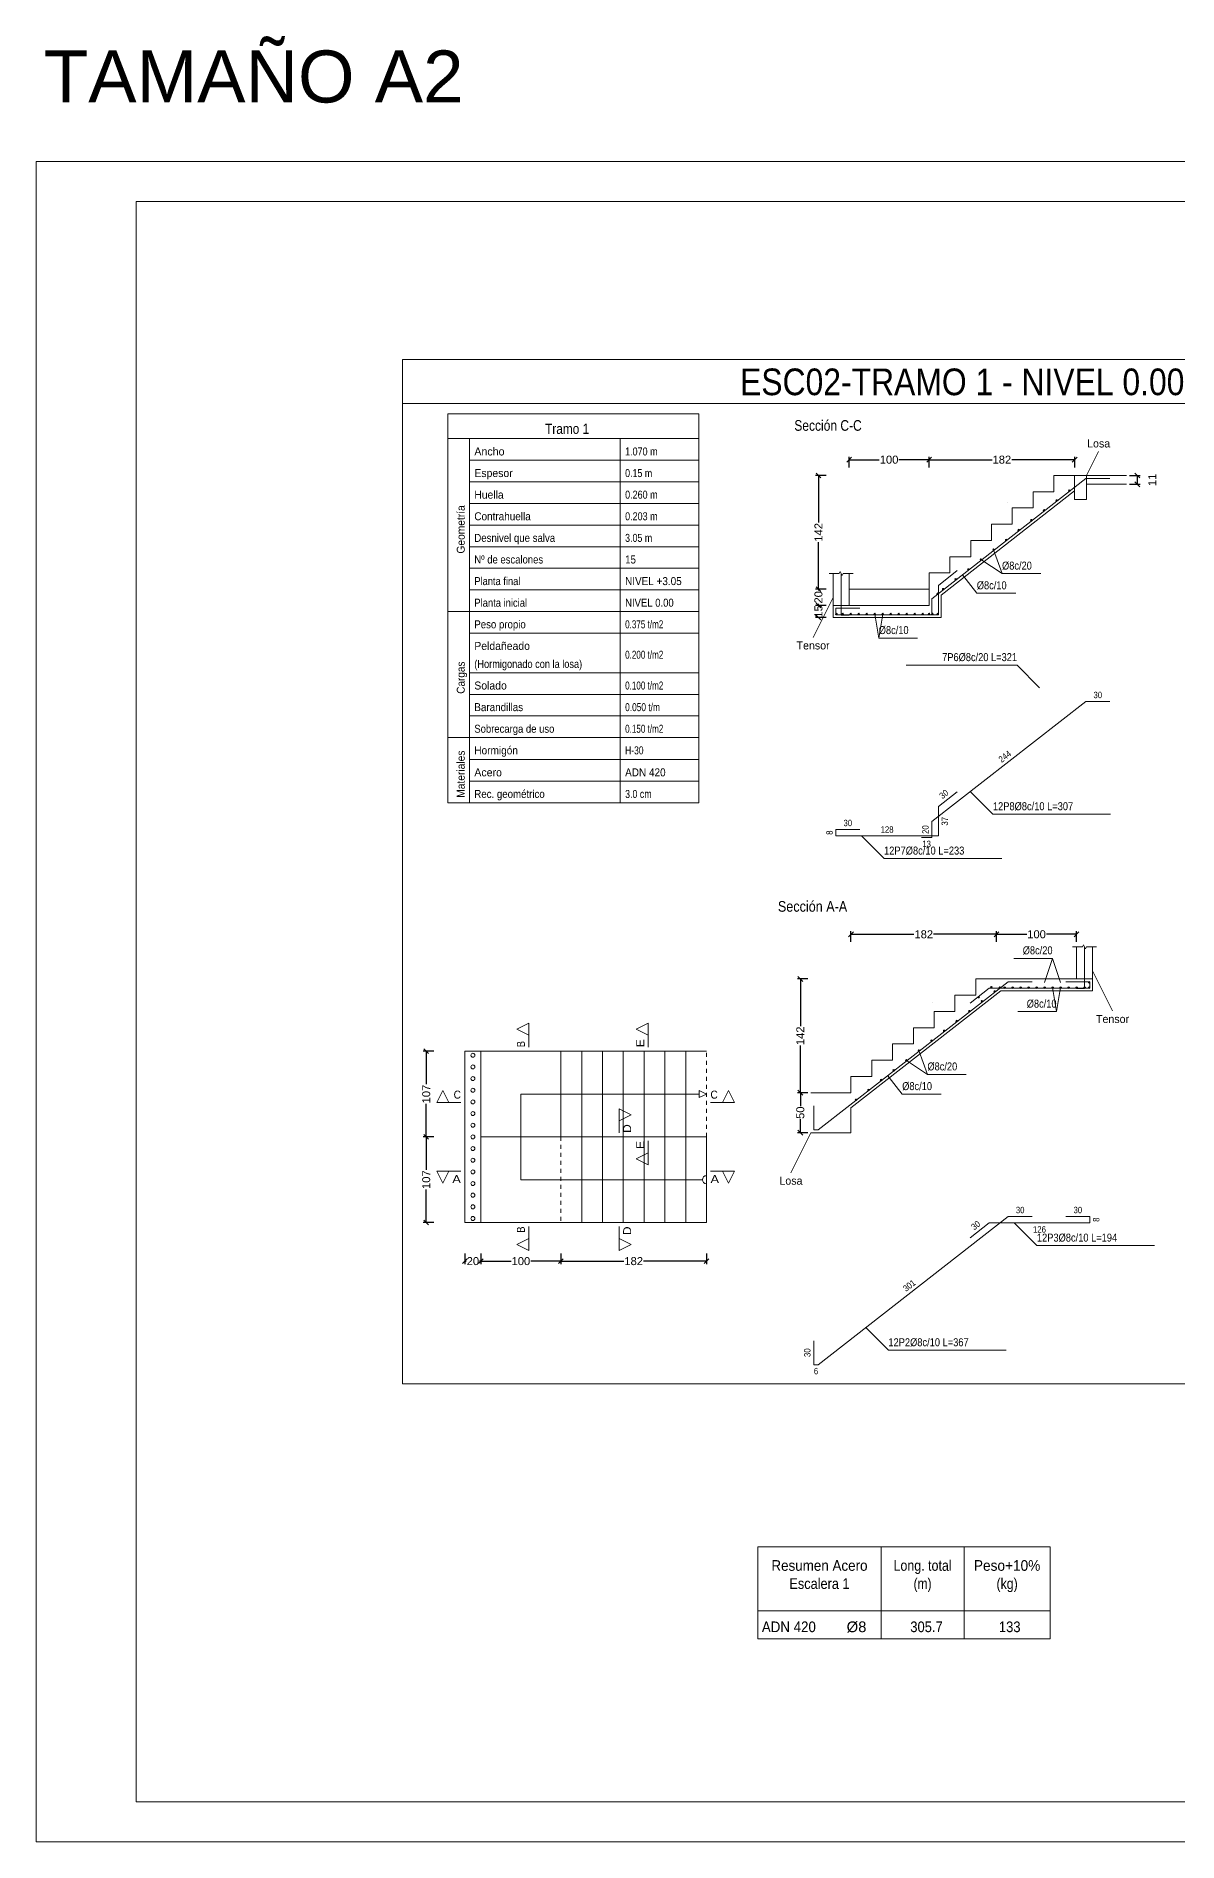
# Model space of a CAD drawing. Header units: millimetres. Extents: x 0 to 127, y 1 to 93.
# Drawn here: x 0 to 28.55, y 48.36 to 93.49 of the extents above; entities that cross this region are included whole.
import ezdxf
from ezdxf.enums import TextEntityAlignment as Align

# ---------------------------------------------------------------- set-up
doc = ezdxf.new("R2010")
doc.units = ezdxf.units.MM
doc.linetypes.add('CYPE_PUNTO', pattern=[0.075, 0, -0.075])
for name, color, linetype, lineweight in [('CIM_REFEREN', 2, 'Continuous', 0), ('ESC_BARRAS_ARMADURA_LONGITUDINAL', 4, 'Continuous', 15), ('ESC_BARRAS_ARMADURA_TRANSVERSAL', 4, 'Continuous', 15), ('ESC_CONTORNO_ESCALERA', 3, 'Continuous', 0), ('ESC_COTAS', 1, 'Continuous', 0), ('ESC_ESCALON', 2, 'Continuous', 0), ('ESC_GEOMETRIA_APOYO', 2, 'Continuous', 0), ('ESC_LINEA_DE_HUELLA', 9, 'Continuous', 0), ('ESC_LINEA_REFERENCIA_ARMADURA', 36, 'Continuous', 0), ('ESC_LINEAS_DE_LA_TABLA', 6, 'Continuous', 0), ('ESC_RECRECIDO', 1, 'Continuous', 0), ('ESC_RECUADRO_DEL_DETALLE', 7, 'Continuous', 9), ('ESC_SECCIONES', 4, 'Continuous', 0), ('ESC_TEXTO_APOYO', 3, 'Continuous', 0), ('ESC_TEXTO_ARMADURA_LONGITUDINAL', 3, 'Continuous', 9), ('ESC_TEXTO_ARMADURA_TRANSVERSAL', 3, 'Continuous', 9), ('ESC_TEXTOS_DE_LA_TABLA', 2, 'Continuous', 0), ('ESC_TITULO_DEL_RECUADRO', 7, 'Continuous', 0), ('RECUAD_LIMITES', 2, 'Continuous', 0), ('RECUAD_MARCO', 1, 'Continuous', 20), ('TABLAS', 1, 'Continuous', 0), ('TEXTO_TABLAS', 1, 'Continuous', 0)]:
    doc.layers.add(name, color=color, linetype=linetype, lineweight=lineweight)
doc.styles.add('CYPETXT_0.3_romans', font='arial.ttf', dxfattribs={"height": 0.2})
doc.styles.add('CYPETXT_romans', font='arial.ttf', dxfattribs={"height": 0.2})
doc.dimstyles.new('cype_oblique', dxfattribs={"dimtxt": 0.18, "dimasz": 0.18, "dimexe": 0.075, "dimexo": 0.075, "dimgap": 0, "dimtad": 0, "dimdec": 4, "dimzin": 0, "dimdsep": 46, "dimtxsty": 'CYPETXT_0.3_romans', "dimblk": 'OBLIQUE', "dimtsz": 0.06, "dimcen": 0.09, "dimadec": 0, "dimazin": 0, "dimtfac": 1, "dimtdec": 4, "dimtofl": 0, "dimtmove": 2, "dimatfit": 3, "dimfxl": 1, "dimtolj": 1, "dimtzin": 0, "dimarcsym": 0})

# ---------------------------------------------------------------- blocks, each defined once
blk = doc.blocks.new('*D2')
at = {"layer": 'Defpoints', "color": 0, "transparency": 16777216}
for p in [(27.26668, 82.51), (27.26668, 82.29), (27.53268, 82.29)]:
    blk.add_point(p, dxfattribs=at)
at = {"layer": 'ESC_COTAS', "color": 0, "lineweight": -2, "transparency": 16777216}
for p, q in [((27.34168, 82.51), (27.60768, 82.51)), ((27.34168, 82.29), (27.60768, 82.29)), ((27.59268, 82.45), (27.47268, 82.57)), ((27.59268, 82.23), (27.47268, 82.35)), ((27.53268, 82.51), (27.53268, 82.29))]:
    blk.add_line(p, q, dxfattribs=at)
at = {"layer": 'ESC_COTAS', "color": 0, "transparency": 16777216, "insert": (27.90768, 82.4), "char_height": 0.2, "attachment_point": 5, "rotation": 90, "style": 'CYPETXT_0.3_romans'}
blk.add_mtext('\\A1;11', dxfattribs=at)
blk = doc.blocks.new('_OBLIQUE')
at = {"color": 0, "linetype": 'ByBlock', "lineweight": -2}
blk.add_line((-0.5, -0.5), (0.5, 0.5), dxfattribs=at)
blk = doc.blocks.new('*D3')
at = {"layer": 'Defpoints', "color": 0, "transparency": 16777216}
for p in [(20.327, 82.638), (22.327, 82.904), (22.327, 82.638)]:
    blk.add_point(p, dxfattribs=at)
at = {"layer": 'ESC_COTAS', "color": 0, "lineweight": -2, "transparency": 16777216}
for p, q in [((20.267, 82.844), (20.387, 82.964)), ((20.327, 82.713), (20.327, 82.979)), ((20.327, 82.904), (21.081, 82.904)), ((22.327, 82.904), (21.573, 82.904)), ((22.267, 82.844), (22.387, 82.964)), ((22.327, 82.713), (22.327, 82.979))]:
    blk.add_line(p, q, dxfattribs=at)
at = {"layer": 'ESC_COTAS', "color": 0, "transparency": 16777216, "insert": (21.327, 82.904), "char_height": 0.2, "attachment_point": 5, "style": 'CYPETXT_0.3_romans'}
blk.add_mtext('\\A1;100', dxfattribs=at)
blk = doc.blocks.new('*D4')
at = {"layer": 'Defpoints', "color": 0, "transparency": 16777216}
for p in [(22.327, 82.638), (25.967, 82.904), (25.967, 82.638)]:
    blk.add_point(p, dxfattribs=at)
at = {"layer": 'ESC_COTAS', "color": 0, "lineweight": -2, "transparency": 16777216}
for p, q in [((22.267, 82.844), (22.387, 82.964)), ((22.327, 82.713), (22.327, 82.979)), ((22.327, 82.904), (23.902, 82.904)), ((25.967, 82.904), (24.392, 82.904)), ((25.907, 82.844), (26.027, 82.964)), ((25.967, 82.713), (25.967, 82.979))]:
    blk.add_line(p, q, dxfattribs=at)
at = {"layer": 'ESC_COTAS', "color": 0, "transparency": 16777216, "insert": (24.147, 82.904), "char_height": 0.2, "attachment_point": 5, "style": 'CYPETXT_0.3_romans'}
blk.add_mtext('\\A1;182', dxfattribs=at)
blk = doc.blocks.new('*D5')
at = {"layer": 'Defpoints', "color": 0, "transparency": 16777216}
for p in [(19.561, 79.262), (19.827, 79.262), (19.827, 78.962)]:
    blk.add_point(p, dxfattribs=at)
at = {"layer": 'ESC_COTAS', "color": 0, "lineweight": -2, "transparency": 16777216}
for p, q in [((19.752, 79.262), (19.486, 79.262)), ((19.621, 79.202), (19.501, 79.322)), ((19.621, 78.902), (19.501, 79.022)), ((19.561, 79.262), (19.561, 79.262)), ((19.752, 78.962), (19.486, 78.962)), ((19.561, 78.962), (19.561, 78.962))]:
    blk.add_line(p, q, dxfattribs=at)
at = {"layer": 'ESC_COTAS', "color": 0, "transparency": 16777216, "insert": (19.561, 79.112), "char_height": 0.2, "attachment_point": 5, "rotation": 90, "style": 'CYPETXT_0.3_romans'}
blk.add_mtext('\\A1;15', dxfattribs=at)
blk = doc.blocks.new('*D6')
at = {"layer": 'Defpoints', "color": 0, "transparency": 16777216}
for p in [(19.561, 79.668), (19.827, 79.668), (19.827, 79.262)]:
    blk.add_point(p, dxfattribs=at)
at = {"layer": 'ESC_COTAS', "color": 0, "lineweight": -2, "transparency": 16777216}
for p, q in [((19.752, 79.668), (19.486, 79.668)), ((19.621, 79.608), (19.501, 79.728)), ((19.561, 79.668), (19.561, 79.631)), ((19.752, 79.262), (19.486, 79.262)), ((19.621, 79.202), (19.501, 79.322)), ((19.561, 79.262), (19.561, 79.299))]:
    blk.add_line(p, q, dxfattribs=at)
at = {"layer": 'ESC_COTAS', "color": 0, "transparency": 16777216, "insert": (19.561, 79.465), "char_height": 0.2, "attachment_point": 5, "rotation": 90, "style": 'CYPETXT_0.3_romans'}
blk.add_mtext('\\A1;20', dxfattribs=at)
blk = doc.blocks.new('*D7')
at = {"layer": 'Defpoints', "color": 0, "transparency": 16777216}
for p in [(19.561, 82.51), (19.827, 82.51), (19.827, 79.668)]:
    blk.add_point(p, dxfattribs=at)
at = {"layer": 'ESC_COTAS', "color": 0, "lineweight": -2, "transparency": 16777216}
for p, q in [((19.752, 82.51), (19.486, 82.51)), ((19.621, 82.45), (19.501, 82.57)), ((19.561, 82.51), (19.561, 81.334)), ((19.561, 79.668), (19.561, 80.844)), ((19.752, 79.668), (19.486, 79.668)), ((19.621, 79.608), (19.501, 79.728))]:
    blk.add_line(p, q, dxfattribs=at)
at = {"layer": 'ESC_COTAS', "color": 0, "transparency": 16777216, "insert": (19.561, 81.089), "char_height": 0.2, "attachment_point": 5, "rotation": 90, "style": 'CYPETXT_0.3_romans'}
blk.add_mtext('\\A1;142', dxfattribs=at)
blk = doc.blocks.new('*D12')
at = {"layer": 'Defpoints', "color": 0, "transparency": 16777216}
for p in [(24.014, 71.042), (20.374, 70.776), (24.014, 70.776)]:
    blk.add_point(p, dxfattribs=at)
at = {"layer": 'ESC_COTAS', "color": 0, "lineweight": -2, "transparency": 16777216}
for p, q in [((20.314, 70.982), (20.434, 71.102)), ((20.374, 70.851), (20.374, 71.117)), ((20.374, 71.042), (21.949, 71.042)), ((24.014, 71.042), (22.439, 71.042)), ((23.954, 70.982), (24.074, 71.102)), ((24.014, 70.851), (24.014, 71.117))]:
    blk.add_line(p, q, dxfattribs=at)
at = {"layer": 'ESC_COTAS', "color": 0, "transparency": 16777216, "insert": (22.194, 71.042), "char_height": 0.2, "attachment_point": 5, "style": 'CYPETXT_0.3_romans'}
blk.add_mtext('\\A1;182', dxfattribs=at)
blk = doc.blocks.new('*D13')
at = {"layer": 'Defpoints', "color": 0, "transparency": 16777216}
for p in [(26.014, 71.042), (24.014, 70.776), (26.014, 70.776)]:
    blk.add_point(p, dxfattribs=at)
at = {"layer": 'ESC_COTAS', "color": 0, "lineweight": -2, "transparency": 16777216}
for p, q in [((23.954, 70.982), (24.074, 71.102)), ((24.014, 70.851), (24.014, 71.117)), ((24.014, 71.042), (24.768, 71.042)), ((26.014, 71.042), (25.26, 71.042)), ((25.954, 70.982), (26.074, 71.102)), ((26.014, 70.851), (26.014, 71.117))]:
    blk.add_line(p, q, dxfattribs=at)
at = {"layer": 'ESC_COTAS', "color": 0, "transparency": 16777216, "insert": (25.014, 71.042), "char_height": 0.2, "attachment_point": 5, "style": 'CYPETXT_0.3_romans'}
blk.add_mtext('\\A1;100', dxfattribs=at)
blk = doc.blocks.new('*D14')
at = {"layer": 'Defpoints', "color": 0, "transparency": 16777216}
for p in [(19.108, 67.084), (19.374, 67.084), (19.374, 66.084)]:
    blk.add_point(p, dxfattribs=at)
at = {"layer": 'ESC_COTAS', "color": 0, "lineweight": -2, "transparency": 16777216}
for p, q in [((19.299, 67.084), (19.033, 67.084)), ((19.168, 67.024), (19.048, 67.144)), ((19.108, 67.084), (19.108, 66.748)), ((19.108, 66.084), (19.108, 66.42)), ((19.299, 66.084), (19.033, 66.084)), ((19.168, 66.024), (19.048, 66.144))]:
    blk.add_line(p, q, dxfattribs=at)
at = {"layer": 'ESC_COTAS', "color": 0, "transparency": 16777216, "insert": (19.108, 66.584), "char_height": 0.2, "attachment_point": 5, "rotation": 90, "style": 'CYPETXT_0.3_romans'}
blk.add_mtext('\\A1;50', dxfattribs=at)
blk = doc.blocks.new('*D15')
at = {"layer": 'Defpoints', "color": 0, "transparency": 16777216}
for p in [(19.108, 69.926), (19.374, 69.926), (19.374, 67.084)]:
    blk.add_point(p, dxfattribs=at)
at = {"layer": 'ESC_COTAS', "color": 0, "lineweight": -2, "transparency": 16777216}
for p, q in [((19.168, 69.866), (19.048, 69.986)), ((19.299, 69.926), (19.033, 69.926)), ((19.108, 69.926), (19.108, 68.75)), ((19.108, 67.084), (19.108, 68.26)), ((19.299, 67.084), (19.033, 67.084)), ((19.168, 67.024), (19.048, 67.144))]:
    blk.add_line(p, q, dxfattribs=at)
at = {"layer": 'ESC_COTAS', "color": 0, "transparency": 16777216, "insert": (19.108, 68.505), "char_height": 0.2, "attachment_point": 5, "rotation": 90, "style": 'CYPETXT_0.3_romans'}
blk.add_mtext('\\A1;142', dxfattribs=at)
blk = doc.blocks.new('*D19')
at = {"layer": 'Defpoints', "color": 0, "transparency": 16777216}
for p in [(13.121, 63.14), (13.121, 62.874), (16.761, 63.14)]:
    blk.add_point(p, dxfattribs=at)
at = {"layer": 'ESC_COTAS', "color": 0, "lineweight": -2, "transparency": 16777216}
for p, q in [((13.061, 62.814), (13.181, 62.934)), ((13.121, 63.065), (13.121, 62.799)), ((13.121, 62.874), (14.696, 62.874)), ((16.761, 62.874), (15.186, 62.874)), ((16.701, 62.814), (16.821, 62.934)), ((16.761, 63.065), (16.761, 62.799))]:
    blk.add_line(p, q, dxfattribs=at)
at = {"layer": 'ESC_COTAS', "color": 0, "transparency": 16777216, "insert": (14.941, 62.874), "char_height": 0.2, "attachment_point": 5, "style": 'CYPETXT_0.3_romans'}
blk.add_mtext('\\A1;182', dxfattribs=at)
blk = doc.blocks.new('*D20')
at = {"layer": 'Defpoints', "color": 0, "transparency": 16777216}
for p in [(11.121, 63.14), (11.121, 62.874), (13.121, 63.14)]:
    blk.add_point(p, dxfattribs=at)
at = {"layer": 'ESC_COTAS', "color": 0, "lineweight": -2, "transparency": 16777216}
for p, q in [((11.061, 62.814), (11.181, 62.934)), ((11.121, 63.065), (11.121, 62.799)), ((11.121, 62.874), (11.875, 62.874)), ((13.121, 62.874), (12.367, 62.874)), ((13.061, 62.814), (13.181, 62.934)), ((13.121, 63.065), (13.121, 62.799))]:
    blk.add_line(p, q, dxfattribs=at)
at = {"layer": 'ESC_COTAS', "color": 0, "transparency": 16777216, "insert": (12.121, 62.874), "char_height": 0.2, "attachment_point": 5, "style": 'CYPETXT_0.3_romans'}
blk.add_mtext('\\A1;100', dxfattribs=at)
blk = doc.blocks.new('*D21')
at = {"layer": 'Defpoints', "color": 0, "transparency": 16777216}
for p in [(10.721, 63.14), (10.721, 62.874), (11.121, 63.14)]:
    blk.add_point(p, dxfattribs=at)
at = {"layer": 'ESC_COTAS', "color": 0, "lineweight": -2, "transparency": 16777216}
for p, q in [((10.661, 62.814), (10.781, 62.934)), ((10.721, 63.065), (10.721, 62.799)), ((10.721, 62.874), (10.755, 62.874)), ((11.061, 62.814), (11.181, 62.934)), ((11.121, 62.874), (11.087, 62.874)), ((11.121, 63.065), (11.121, 62.799))]:
    blk.add_line(p, q, dxfattribs=at)
at = {"layer": 'ESC_COTAS', "color": 0, "transparency": 16777216, "insert": (10.921, 62.874), "char_height": 0.2, "attachment_point": 5, "style": 'CYPETXT_0.3_romans'}
blk.add_mtext('\\A1;20', dxfattribs=at)
blk = doc.blocks.new('*D22')
at = {"layer": 'Defpoints', "color": 0, "transparency": 16777216}
for p in [(9.755, 65.98), (10.021, 65.98), (10.021, 63.84)]:
    blk.add_point(p, dxfattribs=at)
at = {"layer": 'ESC_COTAS', "color": 0, "lineweight": -2, "transparency": 16777216}
for p, q in [((9.946, 65.98), (9.68, 65.98)), ((9.815, 65.92), (9.695, 66.04)), ((9.755, 65.98), (9.755, 65.157)), ((9.755, 63.84), (9.755, 64.663)), ((9.946, 63.84), (9.68, 63.84)), ((9.815, 63.78), (9.695, 63.9))]:
    blk.add_line(p, q, dxfattribs=at)
at = {"layer": 'ESC_COTAS', "color": 0, "transparency": 16777216, "insert": (9.755, 64.91), "char_height": 0.2, "attachment_point": 5, "rotation": 90, "style": 'CYPETXT_0.3_romans'}
blk.add_mtext('\\A1;107', dxfattribs=at)
blk = doc.blocks.new('*D23')
at = {"layer": 'Defpoints', "color": 0, "transparency": 16777216}
for p in [(9.755, 68.12), (10.021, 68.12), (10.021, 65.98)]:
    blk.add_point(p, dxfattribs=at)
at = {"layer": 'ESC_COTAS', "color": 0, "lineweight": -2, "transparency": 16777216}
for p, q in [((9.815, 68.06), (9.695, 68.18)), ((9.946, 68.12), (9.68, 68.12)), ((9.755, 68.12), (9.755, 67.297)), ((9.755, 65.98), (9.755, 66.803)), ((9.946, 65.98), (9.68, 65.98)), ((9.815, 65.92), (9.695, 66.04))]:
    blk.add_line(p, q, dxfattribs=at)
at = {"layer": 'ESC_COTAS', "color": 0, "transparency": 16777216, "insert": (9.755, 67.05), "char_height": 0.2, "attachment_point": 5, "rotation": 90, "style": 'CYPETXT_0.3_romans'}
blk.add_mtext('\\A1;107', dxfattribs=at)

msp = doc.modelspace()

# ---------------------------------------------------------------- hatches: boundary and pattern name
at = {"layer": 'ESC_BARRAS_ARMADURA_TRANSVERSAL'}
h = msp.add_hatch(color=256, dxfattribs=at)
edge = h.paths.add_edge_path(flags=0)
edge.add_arc((25.8311, 82.1301), 0.02, 0, 360)
h = msp.add_hatch(color=256, dxfattribs=at)
edge = h.paths.add_edge_path(flags=0)
edge.add_arc((25.51581, 81.88394), 0.02, 0, 360)
h = msp.add_hatch(color=256, dxfattribs=at)
edge = h.paths.add_edge_path(flags=0)
edge.add_arc((24.88525, 81.39161), 0.02, 0, 360)
h = msp.add_hatch(color=256, dxfattribs=at)
edge = h.paths.add_edge_path(flags=0)
edge.add_arc((25.20053, 81.63777), 0.02, 0, 360)
h = msp.add_hatch(color=256, dxfattribs=at)
edge = h.paths.add_edge_path(flags=0)
edge.add_arc((24.25468, 80.89928), 0.02, 0, 360)
h = msp.add_hatch(color=256, dxfattribs=at)
edge = h.paths.add_edge_path(flags=0)
edge.add_arc((24.56996, 81.14545), 0.02, 0, 360)
h = msp.add_hatch(color=256, dxfattribs=at)
edge = h.paths.add_edge_path(flags=0)
edge.add_arc((23.62411, 80.40696), 0.02, 0, 360)
h = msp.add_hatch(color=256, dxfattribs=at)
edge = h.paths.add_edge_path(flags=0)
edge.add_arc((23.9394, 80.65312), 0.02, 0, 360)
h = msp.add_hatch(color=256, dxfattribs=at)
edge = h.paths.add_edge_path(flags=0)
edge.add_arc((22.99355, 79.91463), 0.02, 0, 360)
h = msp.add_hatch(color=256, dxfattribs=at)
edge = h.paths.add_edge_path(flags=0)
edge.add_arc((23.30883, 80.16079), 0.02, 0, 360)
h = msp.add_hatch(color=256, dxfattribs=at)
edge = h.paths.add_edge_path(flags=0)
edge.add_arc((22.54268, 79.55461), 0.02, 0, 360)
h = msp.add_hatch(color=256, dxfattribs=at)
edge = h.paths.add_edge_path(flags=0)
edge.add_arc((22.67826, 79.66847), 0.02, 0, 360)
h = msp.add_hatch(color=256, dxfattribs=at)
edge = h.paths.add_edge_path(flags=0)
edge.add_arc((20.01068, 79.046), 0.02, 0, 360)
h = msp.add_hatch(color=256, dxfattribs=at)
edge = h.paths.add_edge_path(flags=0)
edge.add_arc((20.16868, 79.046), 0.02, 0, 360)
h = msp.add_hatch(color=256, dxfattribs=at)
edge = h.paths.add_edge_path(flags=0)
edge.add_arc((20.36868, 79.046), 0.02, 0, 360)
h = msp.add_hatch(color=256, dxfattribs=at)
edge = h.paths.add_edge_path(flags=0)
edge.add_arc((20.56868, 79.046), 0.02, 0, 360)
h = msp.add_hatch(color=256, dxfattribs=at)
edge = h.paths.add_edge_path(flags=0)
edge.add_arc((20.76868, 79.046), 0.02, 0, 360)
h = msp.add_hatch(color=256, dxfattribs=at)
edge = h.paths.add_edge_path(flags=0)
edge.add_arc((20.96868, 79.046), 0.02, 0, 360)
h = msp.add_hatch(color=256, dxfattribs=at)
edge = h.paths.add_edge_path(flags=0)
edge.add_arc((21.16868, 79.046), 0.02, 0, 360)
h = msp.add_hatch(color=256, dxfattribs=at)
edge = h.paths.add_edge_path(flags=0)
edge.add_arc((21.36868, 79.046), 0.02, 0, 360)
h = msp.add_hatch(color=256, dxfattribs=at)
edge = h.paths.add_edge_path(flags=0)
edge.add_arc((21.56868, 79.046), 0.02, 0, 360)
h = msp.add_hatch(color=256, dxfattribs=at)
edge = h.paths.add_edge_path(flags=0)
edge.add_arc((21.76868, 79.046), 0.02, 0, 360)
h = msp.add_hatch(color=256, dxfattribs=at)
edge = h.paths.add_edge_path(flags=0)
edge.add_arc((21.96868, 79.046), 0.02, 0, 360)
h = msp.add_hatch(color=256, dxfattribs=at)
edge = h.paths.add_edge_path(flags=0)
edge.add_arc((22.16868, 79.046), 0.02, 0, 360)
h = msp.add_hatch(color=256, dxfattribs=at)
edge = h.paths.add_edge_path(flags=0)
edge.add_arc((22.32668, 79.046), 0.02, 0, 360)
h = msp.add_hatch(color=256, dxfattribs=at)
edge = h.paths.add_edge_path(flags=0)
edge.add_arc((22.41068, 79.046), 0.02, 0, 360)
h = msp.add_hatch(color=256, dxfattribs=at)
edge = h.paths.add_edge_path(flags=0)
edge.add_arc((22.54268, 79.046), 0.02, 0, 360)
h = msp.add_hatch(color=256, dxfattribs=at)
edge = h.paths.add_edge_path(flags=0)
edge.add_arc((23.88399, 69.71792), 0.02, 0, 360)
h = msp.add_hatch(color=256, dxfattribs=at)
edge = h.paths.add_edge_path(flags=0)
edge.add_arc((23.96523, 69.61388), 0.02, 0, 360)
h = msp.add_hatch(color=256, dxfattribs=at)
edge = h.paths.add_edge_path(flags=0)
edge.add_arc((24.098, 69.71), 0.02, 0, 360)
h = msp.add_hatch(color=256, dxfattribs=at)
edge = h.paths.add_edge_path(flags=0)
edge.add_arc((24.214, 69.71), 0.02, 0, 360)
h = msp.add_hatch(color=256, dxfattribs=at)
edge = h.paths.add_edge_path(flags=0)
edge.add_arc((24.414, 69.71), 0.02, 0, 360)
h = msp.add_hatch(color=256, dxfattribs=at)
edge = h.paths.add_edge_path(flags=0)
edge.add_arc((24.614, 69.71), 0.02, 0, 360)
h = msp.add_hatch(color=256, dxfattribs=at)
edge = h.paths.add_edge_path(flags=0)
edge.add_arc((24.814, 69.71), 0.02, 0, 360)
h = msp.add_hatch(color=256, dxfattribs=at)
edge = h.paths.add_edge_path(flags=0)
edge.add_arc((25.014, 69.71), 0.02, 0, 360)
h = msp.add_hatch(color=256, dxfattribs=at)
edge = h.paths.add_edge_path(flags=0)
edge.add_arc((25.214, 69.71), 0.02, 0, 360)
h = msp.add_hatch(color=256, dxfattribs=at)
edge = h.paths.add_edge_path(flags=0)
edge.add_arc((25.414, 69.71), 0.02, 0, 360)
h = msp.add_hatch(color=256, dxfattribs=at)
edge = h.paths.add_edge_path(flags=0)
edge.add_arc((25.614, 69.71), 0.02, 0, 360)
h = msp.add_hatch(color=256, dxfattribs=at)
edge = h.paths.add_edge_path(flags=0)
edge.add_arc((25.814, 69.71), 0.02, 0, 360)
h = msp.add_hatch(color=256, dxfattribs=at)
edge = h.paths.add_edge_path(flags=0)
edge.add_arc((26.014, 69.71), 0.02, 0, 360)
h = msp.add_hatch(color=256, dxfattribs=at)
edge = h.paths.add_edge_path(flags=0)
edge.add_arc((26.214, 69.71), 0.02, 0, 360)
h = msp.add_hatch(color=256, dxfattribs=at)
edge = h.paths.add_edge_path(flags=0)
edge.add_arc((26.33, 69.842), 0.02, 0, 360)
h = msp.add_hatch(color=256, dxfattribs=at)
edge = h.paths.add_edge_path(flags=0)
edge.add_arc((26.33, 69.71), 0.02, 0, 360)
h = msp.add_hatch(color=256, dxfattribs=at)
edge = h.paths.add_edge_path(flags=0)
edge.add_arc((23.33466, 69.12155), 0.02, 0, 360)
h = msp.add_hatch(color=256, dxfattribs=at)
edge = h.paths.add_edge_path(flags=0)
edge.add_arc((23.56871, 69.47176), 0.02, 0, 360)
h = msp.add_hatch(color=256, dxfattribs=at)
edge = h.paths.add_edge_path(flags=0)
edge.add_arc((23.64994, 69.36772), 0.02, 0, 360)
h = msp.add_hatch(color=256, dxfattribs=at)
edge = h.paths.add_edge_path(flags=0)
edge.add_arc((22.70409, 68.62923), 0.02, 0, 360)
h = msp.add_hatch(color=256, dxfattribs=at)
edge = h.paths.add_edge_path(flags=0)
edge.add_arc((23.01938, 68.87539), 0.02, 0, 360)
h = msp.add_hatch(color=256, dxfattribs=at)
edge = h.paths.add_edge_path(flags=0)
edge.add_arc((22.07353, 68.1369), 0.02, 0, 360)
h = msp.add_hatch(color=256, dxfattribs=at)
edge = h.paths.add_edge_path(flags=0)
edge.add_arc((22.38881, 68.38306), 0.02, 0, 360)
h = msp.add_hatch(color=256, dxfattribs=at)
edge = h.paths.add_edge_path(flags=0)
edge.add_arc((21.75824, 67.89074), 0.02, 0, 360)
h = msp.add_hatch(color=256, dxfattribs=at)
edge = h.paths.add_edge_path(flags=0)
edge.add_arc((21.12768, 67.39841), 0.02, 0, 360)
h = msp.add_hatch(color=256, dxfattribs=at)
edge = h.paths.add_edge_path(flags=0)
edge.add_arc((21.44296, 67.64457), 0.02, 0, 360)
h = msp.add_hatch(color=256, dxfattribs=at)
edge = h.paths.add_edge_path(flags=0)
edge.add_arc((20.49711, 66.90608), 0.02, 0, 360)
h = msp.add_hatch(color=256, dxfattribs=at)
edge = h.paths.add_edge_path(flags=0)
edge.add_arc((20.81239, 67.15224), 0.02, 0, 360)

# ---------------------------------------------------------------- linework, layer by layer
at = {"layer": 'ESC_BARRAS_ARMADURA_LONGITUDINAL'}
for points in [[(22.13468, 79.03), (22.39468, 79.03), (22.39468, 79.42675), (26.24504, 82.433), (26.84504, 82.433)], [(20.59468, 79.194), (19.99468, 79.194), (19.99468, 79.03), (22.55868, 79.03), (22.55868, 79.76287), (23.0316, 80.13211)], [(20.12668, 80.062), (20.12668, 79.022), (20.32668, 79.022)], [(22.13468, 73.46113), (22.39468, 73.46113), (22.39468, 73.85789), (26.24504, 76.86413), (26.84504, 76.86413)], [(20.59468, 73.66513), (19.99468, 73.66513), (19.99468, 73.50113), (22.55868, 73.50113), (22.55868, 74.234), (23.0316, 74.60325)], [(26.214, 70.726), (26.214, 69.686), (26.014, 69.686)], [(19.442, 66.752), (19.442, 66.152), (19.55729, 66.152), (24.30389, 69.858), (24.90389, 69.858)], [(23.35443, 69.32475), (23.82735, 69.694), (26.346, 69.694), (26.346, 69.858), (25.746, 69.858)], [(19.442, 60.886), (19.442, 60.286), (19.55729, 60.286), (24.30389, 63.992), (24.90389, 63.992)], [(23.35443, 63.45875), (23.82735, 63.828), (26.346, 63.828), (26.346, 63.992), (25.746, 63.992)]]:
    msp.add_lwpolyline(points, dxfattribs=at)
at = {"layer": 'ESC_BARRAS_ARMADURA_TRANSVERSAL'}
for centre in [(25.8311, 82.1301), (25.51581, 81.88394), (24.88525, 81.39161), (25.20053, 81.63777), (24.25468, 80.89928), (24.56996, 81.14545), (23.62411, 80.40696), (23.9394, 80.65312), (22.99355, 79.91463), (23.30883, 80.16079), (22.54268, 79.55461), (22.67826, 79.66847), (20.01068, 79.046), (20.16868, 79.046), (20.36868, 79.046), (20.56868, 79.046), (20.76868, 79.046), (20.96868, 79.046), (21.16868, 79.046), (21.36868, 79.046), (21.56868, 79.046), (21.76868, 79.046), (21.96868, 79.046), (22.16868, 79.046), (22.32668, 79.046), (22.41068, 79.046), (22.54268, 79.046), (23.88399, 69.71792), (23.96523, 69.61388), (24.098, 69.71), (24.214, 69.71), (24.414, 69.71), (24.614, 69.71), (24.814, 69.71), (25.014, 69.71), (25.214, 69.71), (25.414, 69.71), (25.614, 69.71), (25.814, 69.71), (26.014, 69.71), (26.214, 69.71), (26.33, 69.842), (26.33, 69.71), (23.33466, 69.12155), (23.56871, 69.47176), (23.64994, 69.36772), (22.70409, 68.62923), (23.01938, 68.87539), (22.07353, 68.1369), (22.38881, 68.38306), (21.75824, 67.89074), (21.12768, 67.39841), (21.44296, 67.64457), (20.49711, 66.90608), (20.81239, 67.15224)]:
    msp.add_circle(centre, 0.02, dxfattribs=at)
at = {"layer": 'ESC_CONTORNO_ESCALERA'}
for p, q in [((24.014, 69.926), (26.014, 69.926)), ((13.121, 68.12), (16.761, 68.12)), ((16.761, 65.98), (13.121, 65.98)), ((13.121, 65.98), (16.761, 65.98)), ((11.121, 63.84), (13.121, 63.84)), ((16.761, 63.84), (13.121, 63.84))]:
    msp.add_line(p, q, dxfattribs=at)
for points in [[(20.32668, 78.962), (22.62668, 78.962), (22.62668, 79.52162), (25.96668, 82.12939)], [(20.32668, 79.262), (22.32668, 79.262), (22.32668, 79.668)], [(20.374, 66.70339), (24.11724, 69.626), (26.014, 69.626)], [(13.121, 68.12), (11.121, 68.12), (10.721, 68.12), (10.721, 65.98)], [(10.721, 65.98), (10.721, 63.84), (11.121, 63.84)]]:
    msp.add_lwpolyline(points, dxfattribs=at)
at = {"layer": 'ESC_ESCALON'}
for p, q in [((13.121, 65.98), (13.121, 68.12)), ((13.641, 65.98), (13.641, 68.12)), ((14.161, 65.98), (14.161, 68.12)), ((14.681, 65.98), (14.681, 68.12)), ((15.201, 65.98), (15.201, 68.12)), ((15.721, 65.98), (15.721, 68.12)), ((16.241, 65.98), (16.241, 68.12)), ((13.121, 65.98), (11.121, 65.98)), ((13.641, 65.98), (13.641, 63.84)), ((14.161, 65.98), (14.161, 63.84)), ((14.681, 65.98), (14.681, 63.84)), ((15.201, 65.98), (15.201, 63.84)), ((15.721, 65.98), (15.721, 63.84)), ((16.241, 65.98), (16.241, 63.84)), ((16.761, 65.98), (16.761, 63.84))]:
    msp.add_line(p, q, dxfattribs=at)
at = {"layer": 'ESC_ESCALON', "linetype": 'CYPE_PUNTO'}
for p, q in [((16.761, 65.98), (16.761, 68.12)), ((13.121, 65.98), (13.121, 63.84))]:
    msp.add_line(p, q, dxfattribs=at)
at = {"layer": 'ESC_ESCALON'}
for points in [[(22.32668, 79.668), (22.32668, 80.074), (22.84668, 80.074), (22.84668, 80.48), (23.36668, 80.48), (23.36668, 80.886), (23.88668, 80.886), (23.88668, 81.292), (24.40668, 81.292), (24.40668, 81.698), (24.92668, 81.698), (24.92668, 82.104), (25.44668, 82.104), (25.44668, 82.51), (25.96668, 82.51)], [(20.374, 67.084), (20.374, 67.49), (20.894, 67.49), (20.894, 67.896), (21.414, 67.896), (21.414, 68.302), (21.934, 68.302), (21.934, 68.708), (22.454, 68.708), (22.454, 69.114), (22.974, 69.114), (22.974, 69.52), (23.494, 69.52), (23.494, 69.926), (24.014, 69.926)]]:
    msp.add_lwpolyline(points, dxfattribs=at)
at = {"layer": 'ESC_GEOMETRIA_APOYO'}
for p, q in [((26.26668, 82.51), (27.26668, 82.51)), ((26.26668, 82.29), (27.26668, 82.29)), ((19.92668, 79.262), (19.92668, 80.062)), ((20.32668, 79.262), (20.32668, 80.062)), ((19.92668, 78.962), (20.32668, 78.962)), ((26.014, 69.926), (26.014, 70.726)), ((26.414, 69.926), (26.414, 70.726)), ((26.414, 69.626), (26.014, 69.626)), ((11.121, 68.12), (11.121, 65.98)), ((20.374, 67.084), (19.374, 67.084)), ((20.374, 66.70339), (20.374, 66.084)), ((11.121, 65.98), (11.121, 63.84)), ((20.374, 66.084), (19.374, 66.084))]:
    msp.add_line(p, q, dxfattribs=at)
msp.add_lwpolyline([(25.96668, 82.51), (26.26668, 82.51), (26.26668, 81.91), (25.96668, 81.91), (25.96668, 82.51)], close=True, dxfattribs=at)
for points in [[(20.42668, 80.062), (20.17668, 80.062), (20.15168, 80.012), (20.10168, 80.112), (20.07668, 80.062), (19.82668, 80.062)], [(20.32668, 79.262), (19.92668, 79.262), (19.92668, 78.962)], [(25.914, 70.726), (26.164, 70.726), (26.189, 70.776), (26.239, 70.676), (26.264, 70.726), (26.514, 70.726)], [(26.014, 69.926), (26.414, 69.926), (26.414, 69.626)]]:
    msp.add_lwpolyline(points, dxfattribs=at)
for centre in [(10.921, 68.02), (10.921, 67.72857), (10.921, 67.43714), (10.921, 67.14571), (10.921, 66.85429), (10.921, 66.56286), (10.921, 66.27143), (10.921, 65.98), (10.921, 65.98), (10.921, 65.68857), (10.921, 65.39714), (10.921, 65.10571), (10.921, 64.81429), (10.921, 64.52286), (10.921, 64.23143), (10.921, 63.94)]:
    msp.add_circle(centre, 0.05, dxfattribs=at)
at = {"layer": 'ESC_LINEA_DE_HUELLA'}
msp.add_lwpolyline([(16.661, 64.91), (13.121, 64.91), (12.121, 64.91), (12.121, 65.98), (12.121, 67.05), (13.121, 67.05), (16.581, 67.05)], dxfattribs=at)
msp.add_lwpolyline([(16.581, 67.14), (16.761, 67.05), (16.581, 66.96), (16.581, 67.14)], close=True, dxfattribs=at)
msp.add_arc((16.761, 64.91), 0.1, 90, 270, dxfattribs=at)
at = {"layer": 'ESC_LINEA_REFERENCIA_ARMADURA'}
for p, q in [((26.56668, 83.11), (26.26668, 82.51)), ((24.27713, 81.8455), (24.27713, 81.8455)), ((24.151, 80.05711), (23.62411, 80.40696)), ((24.151, 80.05711), (23.9394, 80.65312)), ((23.52043, 79.56479), (23.16104, 80.0251)), ((19.42668, 78.462), (19.92668, 79.462)), ((23.52043, 79.56479), (24.49243, 79.56479)), ((21.06868, 78.446), (20.96868, 79.046)), ((21.06868, 78.446), (21.16868, 79.046)), ((21.75055, 77.76989), (24.52555, 77.76989)), ((24.52555, 77.76989), (25.09123, 77.20421)), ((23.92295, 74.04377), (23.35727, 74.60945)), ((23.92295, 74.04377), (26.86595, 74.04377)), ((21.20136, 72.93545), (20.63568, 73.50113)), ((21.20136, 72.93545), (24.14436, 72.93545)), ((24.442, 70.442), (25.414, 70.442)), ((25.414, 70.442), (25.214, 69.842)), ((25.414, 70.442), (25.614, 69.842)), ((25.414, 70.442), (25.414, 70.442)), ((26.914, 69.126), (26.414, 70.126)), ((25.514, 69.11), (25.414, 69.71)), ((25.514, 69.11), (25.614, 69.71)), ((22.41126, 69.32928), (22.41126, 69.32928)), ((24.542, 69.11), (25.514, 69.11)), ((25.514, 69.11), (25.514, 69.11)), ((22.28513, 67.54089), (21.75824, 67.89074)), ((22.28513, 67.54089), (22.07353, 68.1369)), ((21.65456, 67.04857), (21.29516, 67.50888)), ((21.65456, 67.04857), (22.62656, 67.04857)), ((18.874, 65.084), (19.374, 66.084)), ((25.02269, 63.26232), (24.45701, 63.828)), ((25.02269, 63.26232), (27.96569, 63.26232)), ((21.30962, 60.64682), (20.74394, 61.2125)), ((21.30962, 60.64682), (24.25262, 60.64682))]:
    msp.add_line(p, q, dxfattribs=at)
for points in [[(24.151, 80.05711), (24.151, 80.05711), (25.123, 80.05711)], [(21.06868, 78.446), (21.06868, 78.446), (22.04068, 78.446)], [(22.28513, 67.54089), (22.28513, 67.54089), (23.25713, 67.54089)]]:
    msp.add_lwpolyline(points, dxfattribs=at)
at = {"layer": 'ESC_LINEAS_DE_LA_TABLA'}
for p, q in [((10.297, 84.05), (16.567, 84.05)), ((10.297, 84.05), (10.297, 74.33)), ((16.567, 84.05), (16.567, 74.33)), ((10.297, 83.43), (16.567, 83.43)), ((10.837, 83.43), (10.837, 74.33)), ((14.607, 83.43), (14.607, 74.33)), ((10.837, 82.89), (16.567, 82.89)), ((10.837, 82.35), (16.567, 82.35)), ((10.837, 81.81), (16.567, 81.81)), ((10.837, 81.27), (16.567, 81.27)), ((10.837, 80.73), (16.567, 80.73)), ((10.837, 80.19), (16.567, 80.19)), ((10.837, 79.65), (16.567, 79.65)), ((10.297, 79.11), (16.567, 79.11)), ((10.837, 78.57), (16.567, 78.57)), ((10.837, 77.58), (16.567, 77.58)), ((10.837, 77.04), (16.567, 77.04)), ((10.837, 76.5), (16.567, 76.5)), ((10.297, 75.96), (16.567, 75.96)), ((10.837, 75.41), (16.567, 75.41)), ((10.837, 74.87), (16.567, 74.87)), ((10.297, 74.33), (16.567, 74.33))]:
    msp.add_line(p, q, dxfattribs=at)
at = {"layer": 'ESC_LINEAS_DE_LA_TABLA', "color": 254, "true_color": 0xdad7d3}
msp.add_lwpolyline([(10.297, 84.05), (16.567, 84.05), (16.567, 83.43), (10.297, 83.43)], close=True, dxfattribs=at)
at = {"layer": 'ESC_LINEAS_DE_LA_TABLA', "color": 7, "true_color": 0xf2f1f0}
for points in [[(10.297, 83.43), (10.837, 83.43), (10.837, 79.11), (10.297, 79.11)], [(10.297, 79.11), (10.837, 79.11), (10.837, 75.96), (10.297, 75.96)], [(10.297, 75.96), (10.837, 75.96), (10.837, 74.33), (10.297, 74.33)]]:
    msp.add_lwpolyline(points, close=True, dxfattribs=at)
at = {"layer": 'ESC_RECRECIDO'}
msp.add_lwpolyline([(20.32668, 79.262), (20.32668, 79.668), (22.32668, 79.668), (22.32668, 79.262), (20.32668, 79.262)], close=True, dxfattribs=at)
at = {"layer": 'ESC_RECUADRO_DEL_DETALLE'}
for p, q in [((9.157, 84.31), (41.767, 84.31)), ((9.157, 59.81), (9.157, 84.31)), ((9.157, 84.31), (41.767, 84.31)), ((9.157, 59.81), (41.767, 59.81))]:
    msp.add_line(p, q, dxfattribs=at)
msp.add_lwpolyline([(9.157, 84.31), (9.157, 85.41), (41.767, 85.41)], dxfattribs=at)
at = {"layer": 'ESC_SECCIONES'}
for p, q in [((12.321, 68.22), (12.321, 68.52)), ((15.305, 68.22), (15.305, 68.52)), ((10.621, 66.836), (10.321, 66.836)), ((16.861, 66.836), (17.161, 66.836)), ((14.577, 66.08), (14.577, 66.38)), ((15.305, 65.88), (15.305, 65.58)), ((10.621, 65.124), (10.321, 65.124)), ((16.861, 65.124), (17.161, 65.124)), ((12.321, 63.74), (12.321, 63.44)), ((14.577, 63.74), (14.577, 63.44))]:
    msp.add_line(p, q, dxfattribs=at)
for points in [[(12.321, 68.52), (12.321, 68.82), (12.021, 68.67), (12.321, 68.52)], [(15.305, 68.52), (15.305, 68.82), (15.005, 68.67), (15.305, 68.52)], [(10.321, 66.836), (10.021, 66.836), (10.171, 67.136), (10.321, 66.836)], [(17.161, 66.836), (17.461, 66.836), (17.311, 67.136), (17.161, 66.836)], [(14.577, 66.38), (14.577, 66.68), (14.877, 66.53), (14.577, 66.38)], [(15.305, 65.58), (15.305, 65.28), (15.005, 65.43), (15.305, 65.58)], [(10.321, 65.124), (10.021, 65.124), (10.171, 64.824), (10.321, 65.124)], [(17.161, 65.124), (17.461, 65.124), (17.311, 64.824), (17.161, 65.124)], [(12.321, 63.44), (12.321, 63.14), (12.021, 63.29), (12.321, 63.44)], [(14.577, 63.44), (14.577, 63.14), (14.877, 63.29), (14.577, 63.44)]]:
    msp.add_lwpolyline(points, close=True, dxfattribs=at)
at = {"layer": 'RECUAD_LIMITES'}
msp.add_lwpolyline([(0, 48.36), (59.4, 48.36), (59.4, 90.36), (0, 90.36), (0, 48.36)], close=True, dxfattribs=at)
at = {"layer": 'RECUAD_MARCO'}
msp.add_lwpolyline([(2.5, 49.36), (58.4, 49.36), (58.4, 89.36), (2.5, 89.36), (2.5, 49.36)], close=True, dxfattribs=at)
at = {"layer": 'TABLAS'}
for p, q in [((21.126, 53.435), (21.126, 55.735)), ((23.202, 53.435), (23.202, 55.735)), ((25.354, 53.435), (25.354, 55.735)), ((18.046, 54.135), (25.354, 54.135))]:
    msp.add_line(p, q, dxfattribs=at)
msp.add_lwpolyline([(18.046, 53.435), (25.354, 53.435), (25.354, 55.735), (18.046, 55.735), (18.046, 53.435)], close=True, dxfattribs=at)

# ---------------------------------------------------------------- texts
at = {"layer": 'CIM_REFEREN', "insert": (0.19321, 93.13168), "char_height": 1.3, "attachment_point": 1, "style": 'CYPETXT_romans'}
msp.add_mtext_dynamic_manual_height_columns('TAMAÑO A2', width=20.4097016, gutter_width=12.5, heights=[0], dxfattribs=at)
at = {"layer": 'ESC_BARRAS_ARMADURA_LONGITUDINAL', "style": 'CYPETXT_romans', "width": 0.872274}
for s, p in [('30', (26.54504, 76.94413)), ('30', (20.29468, 73.74513)), ('128', (21.27668, 73.58113)), ('30', (24.60389, 64.072)), ('30', (26.046, 64.072))]:
    msp.add_text(s, height=0.16, dxfattribs=at).set_placement(p, align=Align.CENTER)
for s, rotation, p in [('244', 37.981724, (24.27063, 75.42407)), ('30', 37.981724, (22.74591, 74.48168)), ('8', 90, (19.91468, 73.58313)), ('20', 90, (22.31468, 73.65951)), ('30', 37.981724, (23.54166, 63.70643)), ('301', 37.981724, (21.88136, 62.20206)), ('30', 90, (19.362, 60.586))]:
    msp.add_text(s, height=0.16, rotation=rotation, dxfattribs=at).set_placement(p, align=Align.CENTER)
for s, p in [('37', (22.63868, 73.86757)), ('8', (26.426, 63.91))]:
    msp.add_text(s, height=0.16, rotation=90, dxfattribs=at).set_placement(p, align=Align.TOP_CENTER)
for s, p in [('13', (22.26468, 73.38113)), ('126', (25.08668, 63.748)), ('6', (19.49965, 60.206))]:
    msp.add_text(s, height=0.16, dxfattribs=at).set_placement(p, align=Align.TOP_CENTER)
at = {"layer": 'ESC_SECCIONES', "style": 'CYPETXT_romans'}
for s, width, p in [('Sección C-C', 0.806467, (18.95718, 83.76)), ('Sección A-A', 0.845502, (18.547, 71.74))]:
    msp.add_text(s, height=0.2666667, dxfattribs=dict(at, width=width)).set_placement(p, align=Align.MIDDLE_LEFT)
for s, width, p in [('B', 0.838198, (12.221, 68.22)), ('E', 1.097162, (15.205, 68.22))]:
    msp.add_text(s, height=0.2, rotation=90, dxfattribs=dict(at, width=width)).set_placement(p)
at = {"layer": 'ESC_SECCIONES', "style": 'CYPETXT_romans', "width": 0.900751}
msp.add_text('C', height=0.2, dxfattribs=at).set_placement((10.621, 66.936), align=Align.RIGHT)
msp.add_text('C', height=0.2, dxfattribs=at).set_placement((16.861, 66.936))
at = {"layer": 'ESC_SECCIONES', "style": 'CYPETXT_romans', "width": 1.069307}
msp.add_text('D', height=0.2, rotation=90, dxfattribs=at).set_placement((14.677, 66.08), align=Align.TOP_LEFT)
at = {"layer": 'ESC_SECCIONES', "style": 'CYPETXT_romans'}
for s, width, p in [('E', 1.097162, (15.205, 65.88)), ('B', 0.838198, (12.221, 63.74))]:
    msp.add_text(s, height=0.2, rotation=90, dxfattribs=dict(at, width=width)).set_placement(p, align=Align.RIGHT)
at = {"layer": 'ESC_SECCIONES', "style": 'CYPETXT_romans', "width": 1.156502}
msp.add_text('A', height=0.2, dxfattribs=at).set_placement((10.621, 65.024), align=Align.TOP_RIGHT)
msp.add_text('A', height=0.2, dxfattribs=at).set_placement((16.861, 65.024), align=Align.TOP_LEFT)
at = {"layer": 'ESC_SECCIONES', "style": 'CYPETXT_romans', "width": 1.069307}
msp.add_text('D', height=0.2, rotation=90, dxfattribs=at).set_placement((14.677, 63.74), align=Align.TOP_RIGHT)
at = {"layer": 'ESC_TEXTO_APOYO', "style": 'CYPETXT_romans', "width": 0.953631}
msp.add_text('Losa', height=0.2, dxfattribs=at).set_placement((26.56668, 83.21), align=Align.CENTER)
at = {"layer": 'ESC_TEXTO_APOYO', "style": 'CYPETXT_romans'}
for s, width, p in [('Tensor', 0.951946, (19.42668, 78.362)), ('Tensor', 0.951946, (26.914, 69.026)), ('Losa', 0.953631, (18.874, 64.984))]:
    msp.add_text(s, height=0.2, dxfattribs=dict(at, width=width)).set_placement(p, align=Align.TOP_CENTER)
at = {"layer": 'ESC_TEXTO_ARMADURA_LONGITUDINAL', "style": 'CYPETXT_romans'}
for s, width, p in [('%%c8c/10', 0.827657, (23.52043, 79.66479)), ('12P8%%c8c/10 L=307', 0.830784, (23.92295, 74.14377)), ('12P7%%c8c/10 L=233', 0.830784, (21.20136, 73.03545)), ('%%c8c/10', 0.827657, (21.65456, 67.14857)), ('12P3%%c8c/10 L=194', 0.830784, (25.02269, 63.36232)), ('12P2%%c8c/10 L=367', 0.830784, (21.30962, 60.74682))]:
    msp.add_text(s, height=0.2, dxfattribs=dict(at, width=width)).set_placement(p)
at = {"layer": 'ESC_TEXTO_ARMADURA_LONGITUDINAL', "style": 'CYPETXT_romans', "width": 0.828071}
msp.add_text('7P6%%c8c/20 L=321', height=0.2, dxfattribs=at).set_placement((24.52555, 77.86989), align=Align.RIGHT)
at = {"layer": 'ESC_TEXTO_ARMADURA_TRANSVERSAL', "style": 'CYPETXT_romans', "width": 0.827657}
for s, p in [('%%c8c/20', (24.151, 80.15711)), ('%%c8c/10', (21.06868, 78.546)), ('%%c8c/20', (22.28513, 67.64089))]:
    msp.add_text(s, height=0.2, dxfattribs=at).set_placement(p)
for s, p in [('%%c8c/20', (25.414, 70.542)), ('%%c8c/10', (25.514, 69.21))]:
    msp.add_text(s, height=0.2, dxfattribs=at).set_placement(p, align=Align.RIGHT)
at = {"layer": 'ESC_TEXTOS_DE_LA_TABLA', "style": 'CYPETXT_romans'}
for s, height, width, p in [('Tramo 1', 0.253333, 0.834986, (12.727, 83.80333)), ('Ancho', 0.2, 0.952965, (10.957, 83.21)), ('1.070 m', 0.2, 0.804242, (14.727, 83.21)), ('Espesor', 0.2, 0.936387, (10.957, 82.67)), ('0.15 m', 0.2, 0.792997, (14.727, 82.67)), ('Huella', 0.2, 0.925886, (10.957, 82.13)), ('0.260 m', 0.2, 0.804242, (14.727, 82.13)), ('Contrahuella', 0.2, 0.890919, (10.957, 81.59)), ('0.203 m', 0.2, 0.804242, (14.727, 81.59)), ('Desnivel que salva', 0.2, 0.861691, (10.957, 81.05)), ('3.05 m', 0.2, 0.792997, (14.727, 81.05)), ('Nº de escalones', 0.2, 0.848135, (10.957, 80.51)), ('15', 0.2, 0.872274, (14.727, 80.51)), ('Planta final', 0.2, 0.833147, (10.957, 79.97)), ('NIVEL +3.05', 0.2, 0.888935, (14.727, 79.97)), ('Planta inicial', 0.2, 0.840717, (10.957, 79.43)), ('NIVEL 0.00', 0.2, 0.850083, (14.727, 79.43)), ('Peso propio', 0.2, 0.862383, (10.957, 78.89)), ('0.375 t/m2', 0.2, 0.723257, (14.727, 78.89)), ('Peldañeado', 0.2, 0.932076, (10.957, 78.35)), ('0.200 t/m2', 0.2, 0.723257, (14.727, 78.13)), ('(Hormigonado con la losa)', 0.2, 0.8228, (10.957, 77.9)), ('Solado', 0.2, 0.934328, (10.957, 77.36)), ('0.100 t/m2', 0.2, 0.723257, (14.727, 77.36)), ('Barandillas', 0.2, 0.882667, (10.957, 76.82)), ('0.050 t/m', 0.2, 0.747154, (14.727, 76.82)), ('Sobrecarga de uso', 0.2, 0.847548, (10.957, 76.28)), ('0.150 t/m2', 0.2, 0.723257, (14.727, 76.28)), ('Hormigón', 0.2, 0.899917, (10.957, 75.74)), ('H-30', 0.2, 0.761404, (14.727, 75.74)), ('Acero', 0.2, 0.945393, (10.957, 75.19)), ('ADN 420', 0.2, 0.893197, (14.727, 75.19)), ('Rec. geométrico', 0.2, 0.865066, (10.957, 74.65)), ('3.0 cm', 0.2, 0.7903, (14.727, 74.65))]:
    msp.add_text(s, height=height, dxfattribs=dict(at, width=width)).set_placement(p, align=Align.TOP_LEFT)
for s, width, p in [('Geometría', 0.914705, (10.517, 80.558)), ('Cargas', 0.893948, (10.517, 77.054)), ('Materiales', 0.916788, (10.517, 74.454))]:
    msp.add_text(s, height=0.2, rotation=90, dxfattribs=dict(at, width=width)).set_placement(p, align=Align.TOP_LEFT)
at = {"layer": 'ESC_TITULO_DEL_RECUADRO', "style": 'CYPETXT_romans', "width": 0.855287}
msp.add_text('ESC02-TRAMO 1 - NIVEL 0.00 A 3.05', height=0.6666667, dxfattribs=at).set_placement((17.60123, 85.18309), align=Align.TOP_LEFT)
at = {"layer": 'TEXTO_TABLAS', "style": 'CYPETXT_romans'}
for s, height, width, p in [('Resumen Acero', 0.2666667, 0.899775, (19.586, 55.26833)), ('Long. total', 0.2666667, 0.834718, (22.164, 55.26833)), ('Peso+10%', 0.266667, 0.916489, (24.278, 55.26833)), ('Escalera 1', 0.266667, 0.855287, (19.586, 54.815)), ('(m)', 0.266667, 0.805297, (22.164, 54.815)), ('(kg)', 0.266667, 0.827954, (24.278, 54.815))]:
    msp.add_text(s, height=height, dxfattribs=dict(at, width=width)).set_placement(p, align=Align.MIDDLE_CENTER)
for s, width, p in [('ADN 420', 0.893197, (18.146, 53.735)), ('%%c8', 0.99505, (20.266, 53.735))]:
    msp.add_text(s, height=0.266667, dxfattribs=dict(at, width=width)).set_placement(p, align=Align.MIDDLE_LEFT)
for s, width, p in [('305.7', 0.869965, (22.668, 53.735)), ('133', 0.872274, (24.614, 53.735))]:
    msp.add_text(s, height=0.266667, dxfattribs=dict(at, width=width)).set_placement(p, align=Align.MIDDLE_RIGHT)

# ---------------------------------------------------------------- dimensions: what is measured, and where the dimension line sits
at = {"layer": 'ESC_COTAS'}
for p1, p2, text, picture, middle in [((20.32668, 82.63782), (22.32668, 82.63782), '100', '*D3', (21.32668, 82.90382)), ((22.32668, 82.63782), (25.96668, 82.63782), '182', '*D4', (24.14668, 82.90382)), ((19.82668, 79.668), (19.82668, 82.51), '142', '*D7', (19.56068, 81.089)), ((27.26668, 82.51), (27.26668, 82.29), '11', '*D2', (27.90768, 82.4)), ((19.82668, 79.262), (19.82668, 79.668), '20', '*D6', (19.56068, 79.465)), ((19.82668, 78.962), (19.82668, 79.262), '15', '*D5', (19.56068, 79.112)), ((20.374, 70.776), (24.014, 70.776), '182', '*D12', (22.194, 71.042)), ((24.014, 70.776), (26.014, 70.776), '100', '*D13', (25.014, 71.042)), ((19.374, 67.084), (19.374, 69.926), '142', '*D15', (19.108, 68.505)), ((10.021, 65.98), (10.021, 68.12), '107', '*D23', (9.755, 67.05)), ((19.374, 66.084), (19.374, 67.084), '50', '*D14', (19.108, 66.584)), ((10.021, 63.84), (10.021, 65.98), '107', '*D22', (9.755, 64.91)), ((11.121, 63.14), (10.721, 63.14), '20', '*D21', (10.921, 62.874)), ((13.121, 63.14), (11.121, 63.14), '100', '*D20', (12.121, 62.874)), ((16.761, 63.14), (13.121, 63.14), '182', '*D19', (14.941, 62.874))]:
    dim = msp.add_aligned_dim(p1=p1, p2=p2, distance=0.266, text=text, dimstyle='cype_oblique', dxfattribs=at)
    dim.commit()
    dim.dimension.update_dxf_attribs({"geometry": picture, "text_midpoint": middle})

doc.saveas('drawing.dxf')
